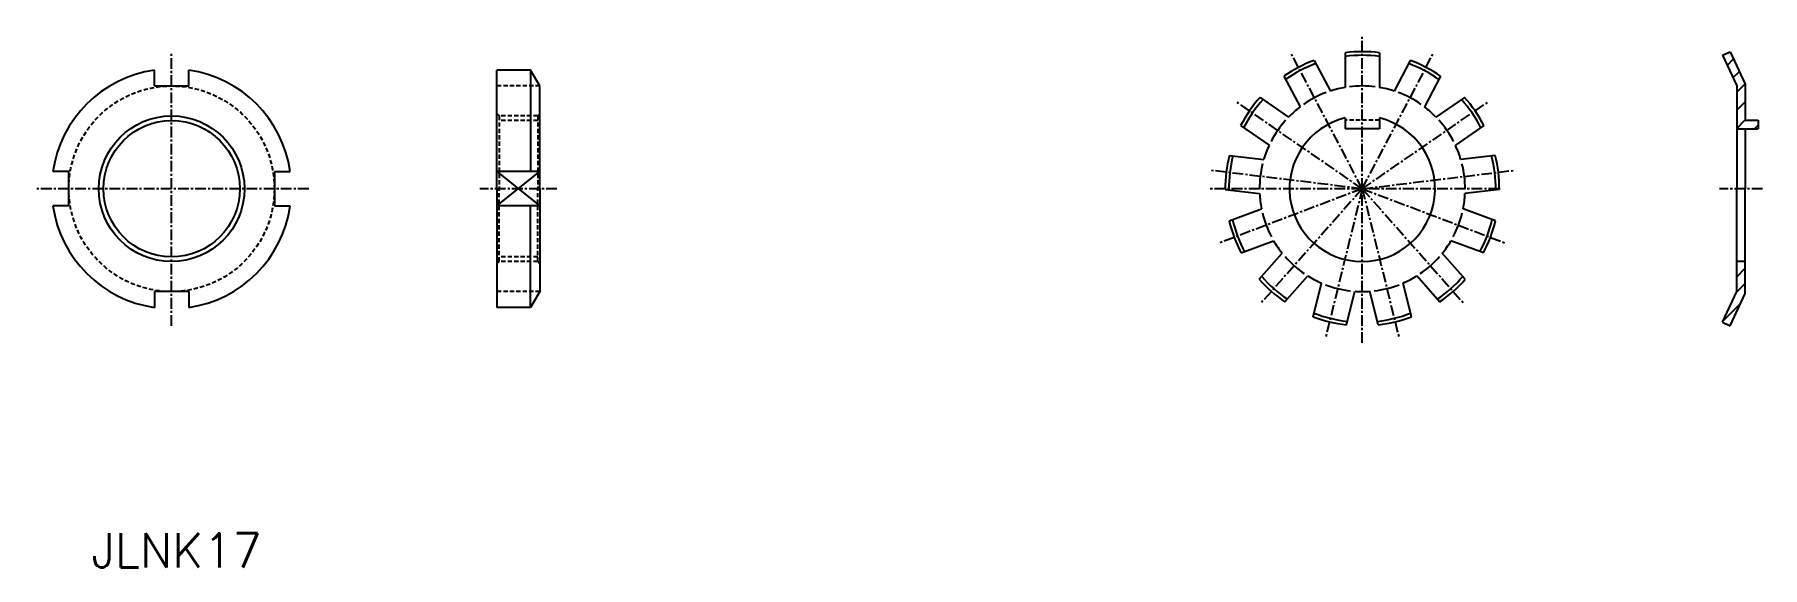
# Model space of a CAD drawing. Extents: x -20267 to -19844, y 30600 to 43624.
# Drawn here: x -20267.3 to -20065.6, y 36516.2 to 36578.4 of the extents above; entities outside this region: 3.
import ezdxf
from ezdxf.enums import TextEntityAlignment as Align

# ---------------------------------------------------------------- set-up
doc = ezdxf.new("R2010")
doc.units = 0
doc.header["$PDMODE"] = 1
doc.linetypes.add('CENTER', pattern=[2, 1.25, -0.25, 0.25, -0.25])
doc.linetypes.add('DASHED', pattern=[0.75, 0.5, -0.25])
doc.layers.get('0').update_dxf_attribs({"linetype": 'CONTINUOUS'})
doc.layers.add('CENTER', color=1, linetype='CENTER')
doc.styles.add('MISUMI', font='txt.shx')

# ---------------------------------------------------------------- blocks, each defined once
blk = doc.blocks.new('*X0')
at = {"color": 0, "linetype": 'CONTINUOUS'}
for p, q in [((-20068.59944712049, 36551.8484359065), (-20068.57871844665, 36551.86916458034)), ((-20068.59944712049, 36550.08066895353), (-20067.5994471205, 36551.08066895353)), ((-20068.64860591436, 36548.26374320671), (-20067.5994471205, 36549.31290200057)), ((-20070.19317233095, 36544.95140983715), (-20068.12573041272, 36547.01885175538))]:
    blk.add_line(p, q, dxfattribs=at)
blk = doc.blocks.new('*X1')
at = {"color": 0, "linetype": 'CONTINUOUS'}
for p, q in [((-20069.71914632152, 36574.77036726582), (-20068.96665900221, 36575.52285458513)), ((-20069.04453488094, 36573.32365836284), (-20068.29204756163, 36574.07614568215)), ((-20068.59944712049, 36571.64742577973), (-20067.61743612104, 36572.62943677917)), ((-20068.59944712049, 36569.52610543617), (-20067.59944712049, 36570.52610543617)), ((-20068.59944712048, 36567.40478509262), (-20067.59944712049, 36568.40478509261)), ((-20066.5137472892, 36567.36916458033), (-20066.09944712049, 36567.78346474905))]:
    blk.add_line(p, q, dxfattribs=at)

msp = doc.modelspace()

# ---------------------------------------------------------------- linework, layer by layer
at = {"color": 7, "linetype": 'CONTINUOUS'}
for p, q in [((-20059.985249158402, 43624.3669591361), (-20059.985249158402, 43624.3669591361)), ((-20059.985249158402, 43623.90276942429), (-20059.985249158402, 43623.90276942429)), ((-20117.91669317398, 36575.35478956899), (-20116.03812024941, 36571.7754679088)), ((-20114.31035357499, 36576.24367244672), (-20114.31035357499, 36572.20132414653)), ((-20110.31035357499, 36576.24367244672), (-20110.31035357499, 36572.20132414653)), ((-20106.704013976, 36575.35478956899), (-20108.58258690056, 36571.7754679088)), ((-20070.26760762119, 36575.94654631859), (-20069.36129983415, 36576.36916458034)), ((-20070.26760762119, 36575.94654631859), (-20068.59944712049, 36572.36916458033)), ((-20069.36129983415, 36576.36916458034), (-20067.59944712049, 36572.59085924297)), ((-20253.30208303031, 36572.36916458034), (-20253.30208303032, 36574.22557104089)), ((-20249.30208303031, 36572.36916458034), (-20249.30208303032, 36574.22557104089)), ((-20213.32035804544, 36560.36916458034), (-20213.32035804544, 36574.22557104089)), ((-20209.39215481516, 36574.22557104089), (-20213.32035804544, 36574.22557104089)), ((-20208.32035804544, 36572.36916458034), (-20209.39215481516, 36574.22557104089)), ((-20209.39215481516, 36574.22557104089), (-20209.39215481516, 36562.36916458034)), ((-20121.45851727659, 36573.49589688081), (-20119.57994435202, 36569.91657522063)), ((-20103.16218987338, 36573.49589688082), (-20105.04076279795, 36569.91657522063)), ((-20253.30208303031, 36572.36916458034), (-20249.30208303031, 36572.36916458034)), ((-20208.32035804544, 36560.36916458034), (-20208.32035804544, 36572.36916458034)), ((-20124.23868793456, 36571.03288060273), (-20120.91190050318, 36568.73656503938)), ((-20100.38201921542, 36571.03288060273), (-20103.7088066468, 36568.73656503938)), ((-20068.59944712049, 36572.36916458032), (-20068.59944712049, 36560.36916458034)), ((-20067.59944712049, 36572.59085924297), (-20067.59944712049, 36568.36916458034)), ((-20126.51094692148, 36567.74094513915), (-20123.18415949011, 36565.4446295758)), ((-20114.31035357499, 36568.63052040126), (-20114.31035357499, 36567.36916458033)), ((-20110.31035357499, 36567.36916458033), (-20114.31035357499, 36567.36916458033)), ((-20110.31035357499, 36568.63052040126), (-20110.31035357499, 36567.36916458034)), ((-20098.1097602285, 36567.74094513915), (-20101.43654765987, 36565.44462957581)), ((-20068.59944712049, 36567.36916458033), (-20066.09944712049, 36567.36916458033)), ((-20067.59944712049, 36568.36916458034), (-20066.09944712049, 36568.36916458034)), ((-20067.59944712049, 36567.36916458033), (-20067.5994471205, 36560.36916458034)), ((-20066.09944712049, 36568.36916458034), (-20066.09944712049, 36567.36916458033)), ((-20127.82804504537, 36564.26804280743), (-20123.81517001557, 36563.7807915629)), ((-20096.79266210461, 36564.26804280744), (-20100.8055371344, 36563.7807915629)), ((-20263.30208303031, 36562.36916458035), (-20265.15848949086, 36562.36916458034)), ((-20263.30208303031, 36558.36916458035), (-20263.30208303031, 36562.36916458035)), ((-20239.30208303031, 36562.36916458034), (-20237.44567656976, 36562.36916458035)), ((-20239.30208303031, 36562.36916458034), (-20239.30208303031, 36558.36916458034)), ((-20208.32035804544, 36562.36916458034), (-20213.32035804544, 36562.36916458034)), ((-20213.32035804544, 36560.36916458034), (-20213.32035804544, 36546.51275811978)), ((-20208.32035804544, 36560.36916458034), (-20208.32035804544, 36548.36916458033)), ((-20128.31019176639, 36560.29720731104), (-20124.29731673659, 36559.8099560665)), ((-20096.31051538359, 36560.29720731105), (-20100.32339041338, 36559.80995606651)), ((-20068.59944712049, 36548.36916458035), (-20068.59944712049, 36560.36916458034)), ((-20067.59944712049, 36548.1474699177), (-20067.5994471205, 36560.36916458034)), ((-20263.30208303031, 36558.36916458035), (-20265.15848949085, 36558.36916458034)), ((-20239.30208303031, 36558.36916458034), (-20237.44567656975, 36558.36916458035)), ((-20208.32035804544, 36558.36916458034), (-20213.32035804544, 36558.36916458034)), ((-20209.39215481516, 36546.51275811978), (-20209.39215481516, 36558.36916458033)), ((-20127.86248604877, 36556.61001899689), (-20124.08282472951, 36558.04345545927)), ((-20096.7582211012, 36556.6100189969), (-20100.53788242047, 36558.04345545928)), ((-20126.4440665006, 36552.86995402614), (-20122.66440518133, 36554.30339048852)), ((-20124.33412092594, 36549.81317013691), (-20121.65354817558, 36552.83891128746)), ((-20100.28658622402, 36549.81317013692), (-20102.96715897437, 36552.83891128746)), ((-20098.17664064937, 36552.86995402616), (-20101.95630196864, 36554.30339048854)), ((-20067.59944712049, 36551.86916458033), (-20068.59944712049, 36551.86916458033)), ((-20121.34007793326, 36547.16067950396), (-20118.6595051829, 36550.18642065449)), ((-20118.05125560511, 36545.43457239039), (-20117.08385833637, 36549.35945739564)), ((-20106.56945154484, 36545.43457239038), (-20107.53684881358, 36549.35945739564)), ((-20103.2806292167, 36547.16067950396), (-20105.96120196706, 36550.18642065449)), ((-20253.30208303031, 36548.36916458034), (-20253.3020830303, 36546.51275811979)), ((-20249.30208303031, 36548.36916458034), (-20253.30208303031, 36548.36916458034)), ((-20249.30208303031, 36548.36916458034), (-20249.3020830303, 36546.51275811979)), ((-20209.39215481516, 36546.51275811978), (-20213.32035804544, 36546.51275811978)), ((-20208.32035804544, 36548.36916458033), (-20209.39215481516, 36546.51275811978)), ((-20114.1674883354, 36544.47730973324), (-20113.20009106666, 36548.40219473849)), ((-20110.45321881455, 36544.47730973324), (-20111.42061608329, 36548.40219473849)), ((-20070.26760762119, 36544.79178284208), (-20068.59944712049, 36548.36916458034)), ((-20069.36129983415, 36544.36916458033), (-20067.59944712049, 36548.1474699177)), ((-20070.26760762119, 36544.79178284208), (-20069.36129983415, 36544.36916458033))]:
    msp.add_line(p, q, dxfattribs=at)
at = {"color": 3, "linetype": 'DASHED'}
for p, q in [((-20208.32035804544, 36572.36916458035), (-20213.32035804544, 36572.36916458034)), ((-20213.32035804544, 36569.11916458033), (-20213.07035804545, 36568.86916458034)), ((-20208.57035804544, 36568.86916458033), (-20213.07035804545, 36568.86916458034)), ((-20213.07035804545, 36568.86916458034), (-20213.07035804545, 36560.36916458034)), ((-20208.32035804544, 36569.11916458033), (-20208.57035804544, 36568.86916458033)), ((-20208.57035804544, 36568.86916458033), (-20208.57035804544, 36560.36916458034)), ((-20208.57035804544, 36568.32766458034), (-20213.07035804545, 36568.32766458034)), ((-20110.31035357499, 36568.36916458034), (-20114.31035357499, 36568.36916458033)), ((-20110.31035357499, 36568.36916458034), (-20114.31035357499, 36568.36916458033)), ((-20213.07035804545, 36551.86916458033), (-20213.07035804545, 36560.36916458034)), ((-20208.57035804544, 36551.86916458033), (-20208.57035804544, 36560.36916458034)), ((-20213.32035804544, 36551.61916458034), (-20213.07035804545, 36551.86916458033)), ((-20208.57035804544, 36552.41066458033), (-20213.07035804545, 36552.41066458033)), ((-20208.57035804544, 36551.86916458033), (-20213.07035804545, 36551.86916458033)), ((-20208.32035804544, 36551.61916458034), (-20208.57035804544, 36551.86916458033)), ((-20208.32035804544, 36548.36916458032), (-20213.32035804544, 36548.36916458033))]:
    msp.add_line(p, q, dxfattribs=at)
at = {"color": 3, "linetype": 'CONTINUOUS'}
for p, q in [((-20213.32035804544, 36562.36916458034), (-20208.32035804544, 36558.36916458034)), ((-20213.32035804544, 36558.36916458034), (-20208.32035804544, 36562.36916458034))]:
    msp.add_line(p, q, dxfattribs=at)
at = {"color": 3, "linetype": 'DASHED'}
msp.add_circle((-20251.30208303031, 36560.36916458034), 12, dxfattribs=at)
at = {"color": 3, "linetype": 'CONTINUOUS'}
msp.add_circle((-20251.30208303031, 36560.36916458034), 8.5, dxfattribs=at)
at = {"color": 7, "linetype": 'CONTINUOUS'}
msp.add_circle((-20251.30208303031, 36560.36916458034), 7.958499999999999, dxfattribs=at)
for centre, radius, start, end in [((-20112.31035357498, 36560.36916458034), 16, 110.511551910892, 124.8730634737879), ((-20112.31035357498, 36560.36916458034), 15.57738173825782, 110.3156671986829, 125.0689481859815), ((-20112.31035357499, 36560.36916458034), 16, 82.81924421854173, 97.1807557814583), ((-20112.31035357499, 36560.36916458034), 15.57738173825782, 82.62335950634073, 97.37664049365947), ((-20112.31035357499, 36560.36916458034), 15.57738173825782, 54.93105181414184, 69.68433280142864), ((-20112.31035357499, 36560.36916458034), 16, 55.12693652629245, 69.48844808910926), ((-20251.30208303031, 36560.36916458034), 14, 98.21321070177562, 171.7867892982315), ((-20251.30208303031, 36560.36916458034), 14, 8.21321070179838, 81.78678929827726), ((-20112.31035357498, 36560.36916458034), 16, 138.2038596032186, 152.5653711659997), ((-20112.31035357498, 36560.36916458034), 15.57738173825782, 138.0079748910109, 152.7612558782382), ((-20112.31035357498, 36560.36916458034), 12, 110.511551910892, 124.8730634737879), ((-20112.31035357498, 36560.36916458034), 12, 99.59406822687849, 108.0982394654725), ((-20112.31035357498, 36560.36916458034), 12, 99.59406822693093, 108.0982394654159), ((-20112.31035357498, 36560.36916458034), 12, 99.59406822693093, 108.0982394654159), ((-20112.31035357498, 36560.36916458034), 12, 99.59406822693093, 108.0982394656331), ((-20112.31035357498, 36560.36916458034), 12, 82.81924421854193, 97.1807557815104), ((-20112.31035357498, 36560.36916458034), 12, 71.90176053458617, 80.40593177312255), ((-20112.31035357499, 36560.36916458034), 12, 71.90176053458424, 80.40593177328046), ((-20112.31035357499, 36560.36916458034), 12, 71.90176053458424, 80.40593177328046), ((-20112.31035357499, 36560.36916458034), 12, 71.9017605345849, 80.40593177306909), ((-20112.31035357499, 36560.36916458034), 12, 55.12693652629245, 69.48844808911035), ((-20112.310353575, 36560.36916458034), 15.57738173825782, 27.23874412172504, 41.9920251090668), ((-20112.310353575, 36560.36916458034), 16, 27.43462883392736, 41.79614039692798), ((-20112.31035357498, 36560.36916458034), 12, 127.2863759191682, 135.7905471578425), ((-20112.31035357498, 36560.36916458034), 12, 127.2863759193048, 135.7905471576941), ((-20112.31035357498, 36560.36916458034), 12, 127.2863759191682, 135.7905471577677), ((-20112.31035357498, 36560.36916458034), 11.99999999999999, 127.2863759191682, 135.7905471579172), ((-20112.310353575, 36560.36916458034), 12, 44.20945284236051, 52.71362408101702), ((-20112.310353575, 36560.36916458034), 12, 44.20945284237959, 52.71362408063501), ((-20112.31035357499, 36560.36916458034), 12, 44.20945284236998, 52.71362408082609), ((-20112.31035357499, 36560.36916458034), 11.99999999999999, 44.20945284221313, 52.71362408102856), ((-20112.31035357498, 36560.36916458034), 12, 138.2038596032186, 152.5653711661695), ((-20112.31035357499, 36560.36916458034), 8.5, 103.608960630823, 76.39103936922885), ((-20112.310353575, 36560.36916458034), 12, 27.43462883392736, 41.79614039692798), ((-20112.31035357498, 36560.36916458034), 12, 154.9786836114938, 163.4828548500651), ((-20112.31035357498, 36560.36916458034), 12, 154.9786836114938, 163.4828548500651), ((-20112.31035357498, 36560.36916458034), 12, 154.9786836114938, 163.4828548500651), ((-20112.31035357498, 36560.36916458034), 12, 154.9786836114938, 163.4828548500651), ((-20112.310353575, 36560.36916458034), 12, 16.51714514998938, 25.02131638850617), ((-20112.310353575, 36560.36916458034), 12, 16.51714514998938, 25.02131638850617), ((-20112.310353575, 36560.36916458034), 12, 16.51714515003529, 25.02131638854499), ((-20112.310353575, 36560.36916458034), 12, 16.51714514998938, 25.02131638864458), ((-20112.31035357498, 36560.36916458034), 16, 165.896167295442, 180.2576788585223), ((-20112.31035357498, 36560.36916458034), 15.57738173825782, 165.7002825834274, 180.4535635707077), ((-20112.31035357498, 36560.36916458034), 12, 165.896167295442, 180.2576788585223), ((-20112.310353575, 36560.36916458034), 12, 359.7423211416861, 14.10383270460582), ((-20112.310353575, 36560.36916458035), 15.57738173825782, 359.5464364295007, 14.29971741677508), ((-20112.310353575, 36560.36916458035), 16, 359.7423211416861, 14.10383270460582), ((-20112.31035357498, 36560.36916458034), 12, 182.6709913038457, 191.1751625422089), ((-20112.31035357498, 36560.36916458034), 12, 182.6709913038457, 191.1751625422089), ((-20112.31035357498, 36560.36916458034), 12, 182.6709913038457, 191.1751625422284), ((-20112.31035357497, 36560.36916458034), 12, 182.6709913038457, 191.1751625426422), ((-20112.310353575, 36560.36916458035), 12, 348.8248374577909, 357.3290086961446), ((-20112.310353575, 36560.36916458034), 12, 348.8248374577909, 357.3290086961446), ((-20112.310353575, 36560.36916458034), 12, 348.8248374577909, 357.3290086961446), ((-20112.310353575, 36560.36916458035), 12, 348.8248374575841, 357.3290086963523), ((-20251.30208303031, 36560.36916458034), 14, 188.2132107017128, 261.7867892982769), ((-20251.30208303031, 36560.36916458034), 14, 278.2132107017754, 351.7867892983192), ((-20112.31035357498, 36560.36916458034), 16, 193.5884749879405, 207.9499865506494), ((-20112.31035357498, 36560.36916458034), 15.57738173825782, 193.3925902755628, 208.1458712627276), ((-20112.31035357498, 36560.36916458034), 12, 193.5884749879405, 207.9499865506494), ((-20112.310353575, 36560.36916458035), 12, 332.0500134493125, 346.4115250120595), ((-20112.310353575, 36560.36916458035), 15.57738173825782, 331.8541287371712, 346.60740972446), ((-20112.310353575, 36560.36916458035), 16, 332.0500134493125, 346.4115250120595), ((-20112.31035357498, 36560.36916458034), 12, 210.3632989961135, 218.8674702348349), ((-20112.31035357498, 36560.36916458034), 12, 210.3632989961135, 218.8674702345073), ((-20112.31035357498, 36560.36916458035), 12, 210.3632989961002, 218.8674702348361), ((-20112.31035357498, 36560.36916458035), 12, 210.3632989960964, 218.8674702348684), ((-20112.31035357499, 36560.36916458035), 12, 321.132529765565, 329.6367010038208), ((-20112.31035357499, 36560.36916458035), 12, 321.132529765565, 329.6367010038208), ((-20112.310353575, 36560.36916458035), 12, 321.132529765565, 329.6367010038208), ((-20112.310353575, 36560.36916458035), 12, 321.132529765565, 329.6367010040304), ((-20112.31035357498, 36560.36916458035), 12, 221.2807826798934, 235.6422942430871), ((-20112.31035357499, 36560.36916458035), 12, 304.3577057567867, 318.7192173197605), ((-20112.31035357498, 36560.36916458035), 16, 221.2807826798922, 235.6422942430827), ((-20112.31035357498, 36560.36916458035), 15.57738173825782, 221.0848979680163, 235.8381789551906), ((-20112.31035357498, 36560.36916458035), 12, 238.0556066881928, 246.5597779268569), ((-20112.31035357498, 36560.36916458035), 12, 238.0556066886802, 246.5597779267991), ((-20112.31035357498, 36560.36916458035), 12, 238.0556066882509, 246.5597779268005), ((-20112.31035357498, 36560.36916458035), 11.99999999999999, 238.0556066882509, 246.5597779273613), ((-20112.31035357498, 36560.36916458035), 12, 248.9730903723615, 263.3346019353579), ((-20112.31035357499, 36560.36916458034), 12, 276.6653980648521, 291.0269096276387), ((-20112.31035357499, 36560.36916458034), 12, 293.4402220731993, 301.9443933119312), ((-20112.31035357499, 36560.36916458034), 12, 293.4402220731993, 301.9443933119312), ((-20112.31035357499, 36560.36916458035), 12, 293.4402220730298, 301.9443933116925), ((-20112.31035357498, 36560.36916458035), 12, 293.4402220730298, 301.9443933116925), ((-20112.31035357498, 36560.36916458035), 15.57738173825782, 304.1618210448264, 318.9151020320141), ((-20112.31035357498, 36560.36916458035), 16, 304.3577057567867, 318.7192173197605), ((-20112.31035357498, 36560.36916458035), 12, 265.7479143806569, 274.2520856193431), ((-20112.31035357498, 36560.36916458035), 12, 265.7479143808659, 274.2520856193431), ((-20112.31035357499, 36560.36916458034), 12, 265.7479143806569, 274.2520856193431), ((-20112.31035357498, 36560.36916458034), 12, 265.7479143806569, 274.2520856193431), ((-20112.31035357498, 36560.36916458035), 16, 248.9730903723615, 263.3346019353579), ((-20112.31035357498, 36560.36916458035), 15.57738173825782, 248.7772056600618, 263.530486647527), ((-20112.31035357498, 36560.36916458034), 15.57738173825782, 276.469513352473, 291.2227943397671), ((-20112.31035357498, 36560.36916458034), 16, 276.6653980648521, 291.0269096276387)]:
    msp.add_arc(centre, radius, start, end, dxfattribs=at)
msp.add_point((-19844.35222241822, 30599.57971011493), dxfattribs=at)
at = {"layer": 'CENTER', "color": 1, "linetype": 'CENTER'}
for p, q in [((-20112.31035357498, 36560.36916458034), (-20112.31035357499, 36578.36916458033)), ((-20251.30208303031, 36544.36916458033), (-20251.30208303031, 36576.36916458034)), ((-20112.31035357499, 36560.36916458034), (-20120.67537067178, 36576.30737304209)), ((-20112.31035357498, 36560.36916458034), (-20103.94533647819, 36576.30737304209)), ((-20112.31035357499, 36560.36916458033), (-20127.12406316107, 36570.59433002149)), ((-20112.31035357497, 36560.36916458034), (-20097.49664398889, 36570.59433002149)), ((-20112.31035357499, 36560.36916458033), (-20130.17911330875, 36562.53882482491)), ((-20112.31035357497, 36560.36916458033), (-20094.44159384122, 36562.53882482493)), ((-20235.30208303031, 36560.36916458034), (-20267.30208303031, 36560.36916458034)), ((-20206.32035804544, 36560.36916458034), (-20215.32035804544, 36560.36916458034)), ((-20096.31035357498, 36560.36916458034), (-20130.31035357499, 36560.36916458034)), ((-20112.31035357498, 36560.36916458033), (-20129.14064594332, 36553.98627661356)), ((-20112.31035357499, 36560.36916458031), (-20124.24656142332, 36546.89597111325)), ((-20112.31035357499, 36560.36916458031), (-20116.61803553215, 36542.89221186666)), ((-20112.31035357498, 36542.36916458033), (-20112.31035357498, 36560.36916458034)), ((-20112.31035357499, 36560.36916458033), (-20108.00267161781, 36542.89221186667)), ((-20112.31035357498, 36560.36916458032), (-20100.37414572665, 36546.89597111326)), ((-20112.31035357497, 36560.36916458032), (-20095.48006120665, 36553.98627661357)), ((-20065.59944712049, 36560.36916458034), (-20070.59944712049, 36560.36916458034))]:
    msp.add_line(p, q, dxfattribs=at)

# ---------------------------------------------------------------- block references
at = {"color": 3, "linetype": 'CONTINUOUS'}
for name in ['*X1', '*X0']:
    msp.add_blockref(name, (0, 0), dxfattribs=at)

# ---------------------------------------------------------------- texts
at = {"color": 7, "linetype": 'CONTINUOUS', "style": 'MISUMI'}
msp.add_text('JLNK17', height=4, dxfattribs=at).set_placement((-20250.70212610296, 36516.1643008408), align=Align.CENTER)

doc.saveas('drawing.dxf')
